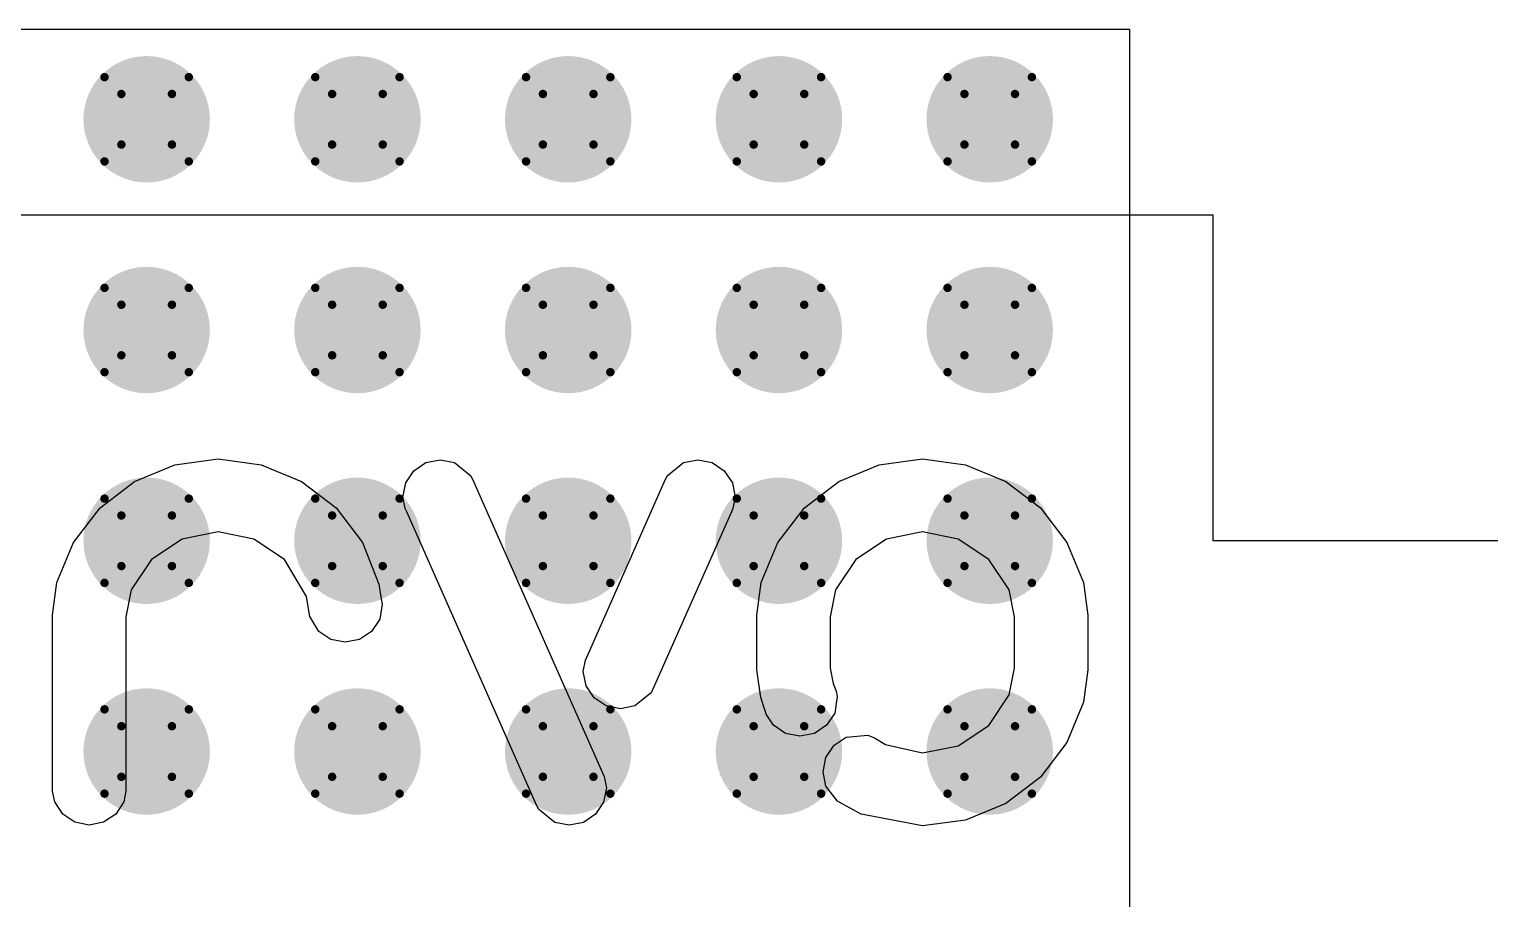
# Model space of a CAD drawing. Header units: millimetres. Extents: x -0.89 to 0.88, y -1.01 to 1.57.
# Drawn here: x -0.6716 to -0.3251, y -0.554 to -0.3477 of the extents above; entities that cross this region are included whole.
import ezdxf

# ---------------------------------------------------------------- set-up
doc = ezdxf.new("R2010")
doc.units = ezdxf.units.MM
doc.header["$MEASUREMENT"] = 0
for name, color, linetype in [('BottomLayer', 5, 'Continuous'), ('DrillDrawing', 1, 'Continuous'), ('MultiLayer', 9, 'Continuous'), ('TopLayer', 1, 'Continuous'), ('TopOverlay', 2, 'Continuous'), ('TopSolder', 216, 'Continuous'), ('ViaHoleLayer', 16, 'Continuous')]:
    doc.layers.add(name, color=color, linetype=linetype)

msp = doc.modelspace()

# ---------------------------------------------------------------- linework, layer by layer
at = {"layer": 'BottomLayer', "const_width": 0.015}
for points in [[(-0.65123, -0.36909, 1), (-0.63623, -0.36909, 1)], [(-0.60123, -0.36909, 1), (-0.58623, -0.36909, 1)], [(-0.55123, -0.36909, 1), (-0.53623, -0.36909, 1)], [(-0.50123, -0.36909, 1), (-0.48623, -0.36909, 1)], [(-0.45123, -0.36909, 1), (-0.43623, -0.36909, 1)], [(-0.65123, -0.41909, 1), (-0.63623, -0.41909, 1)], [(-0.60123, -0.41909, 1), (-0.58623, -0.41909, 1)], [(-0.55123, -0.41909, 1), (-0.53623, -0.41909, 1)], [(-0.50123, -0.41909, 1), (-0.48623, -0.41909, 1)], [(-0.45123, -0.41909, 1), (-0.43623, -0.41909, 1)], [(-0.65123, -0.46909, 1), (-0.63623, -0.46909, 1)], [(-0.60123, -0.46909, 1), (-0.58623, -0.46909, 1)], [(-0.55123, -0.46909, 1), (-0.53623, -0.46909, 1)], [(-0.50123, -0.46909, 1), (-0.48623, -0.46909, 1)], [(-0.45123, -0.46909, 1), (-0.43623, -0.46909, 1)], [(-0.65123, -0.51909, 1), (-0.63623, -0.51909, 1)], [(-0.60123, -0.51909, 1), (-0.58623, -0.51909, 1)], [(-0.55123, -0.51909, 1), (-0.53623, -0.51909, 1)], [(-0.50123, -0.51909, 1), (-0.48623, -0.51909, 1)], [(-0.45123, -0.51909, 1), (-0.43623, -0.51909, 1)]]:
    msp.add_lwpolyline(points, format="xyb", close=True, dxfattribs=at)
at = {"layer": 'DrillDrawing', "const_width": 0.002}
for points in [[(-0.65373, -0.35909), (-0.63373, -0.35909)], [(-0.65373, -0.37909), (-0.65373, -0.35909)], [(-0.63373, -0.37909), (-0.63373, -0.35909)], [(-0.60373, -0.35909), (-0.58373, -0.35909)], [(-0.60373, -0.37909), (-0.60373, -0.35909)], [(-0.58373, -0.37909), (-0.58373, -0.35909)], [(-0.55373, -0.35909), (-0.53373, -0.35909)], [(-0.55373, -0.37909), (-0.55373, -0.35909)], [(-0.53373, -0.37909), (-0.53373, -0.35909)], [(-0.50373, -0.35909), (-0.48373, -0.35909)], [(-0.50373, -0.37909), (-0.50373, -0.35909)], [(-0.48373, -0.37909), (-0.48373, -0.35909)], [(-0.45373, -0.35909), (-0.43373, -0.35909)], [(-0.45373, -0.37909), (-0.45373, -0.35909)], [(-0.43373, -0.37909), (-0.43373, -0.35909)], [(-0.64973, -0.36309), (-0.63773, -0.36309)], [(-0.64973, -0.37509), (-0.64973, -0.36309)], [(-0.63773, -0.37509), (-0.63773, -0.36309)], [(-0.59973, -0.36309), (-0.58773, -0.36309)], [(-0.59973, -0.37509), (-0.59973, -0.36309)], [(-0.58773, -0.37509), (-0.58773, -0.36309)], [(-0.54973, -0.36309), (-0.53773, -0.36309)], [(-0.54973, -0.37509), (-0.54973, -0.36309)], [(-0.53773, -0.37509), (-0.53773, -0.36309)], [(-0.49973, -0.36309), (-0.48773, -0.36309)], [(-0.49973, -0.37509), (-0.49973, -0.36309)], [(-0.48773, -0.37509), (-0.48773, -0.36309)], [(-0.44973, -0.36309), (-0.43773, -0.36309)], [(-0.44973, -0.37509), (-0.44973, -0.36309)], [(-0.43773, -0.37509), (-0.43773, -0.36309)], [(-0.64973, -0.37509), (-0.63773, -0.37509)], [(-0.59973, -0.37509), (-0.58773, -0.37509)], [(-0.54973, -0.37509), (-0.53773, -0.37509)], [(-0.49973, -0.37509), (-0.48773, -0.37509)], [(-0.44973, -0.37509), (-0.43773, -0.37509)], [(-0.65373, -0.37909), (-0.63373, -0.37909)], [(-0.60373, -0.37909), (-0.58373, -0.37909)], [(-0.55373, -0.37909), (-0.53373, -0.37909)], [(-0.50373, -0.37909), (-0.48373, -0.37909)], [(-0.45373, -0.37909), (-0.43373, -0.37909)], [(-0.65373, -0.40909), (-0.63373, -0.40909)], [(-0.65373, -0.42909), (-0.65373, -0.40909)], [(-0.63373, -0.42909), (-0.63373, -0.40909)], [(-0.60373, -0.40909), (-0.58373, -0.40909)], [(-0.60373, -0.42909), (-0.60373, -0.40909)], [(-0.58373, -0.42909), (-0.58373, -0.40909)], [(-0.55373, -0.40909), (-0.53373, -0.40909)], [(-0.55373, -0.42909), (-0.55373, -0.40909)], [(-0.53373, -0.42909), (-0.53373, -0.40909)], [(-0.50373, -0.40909), (-0.48373, -0.40909)], [(-0.50373, -0.42909), (-0.50373, -0.40909)], [(-0.48373, -0.42909), (-0.48373, -0.40909)], [(-0.45373, -0.40909), (-0.43373, -0.40909)], [(-0.45373, -0.42909), (-0.45373, -0.40909)], [(-0.43373, -0.42909), (-0.43373, -0.40909)], [(-0.64973, -0.41309), (-0.63773, -0.41309)], [(-0.64973, -0.42509), (-0.64973, -0.41309)], [(-0.63773, -0.42509), (-0.63773, -0.41309)], [(-0.59973, -0.41309), (-0.58773, -0.41309)], [(-0.59973, -0.42509), (-0.59973, -0.41309)], [(-0.58773, -0.42509), (-0.58773, -0.41309)], [(-0.54973, -0.41309), (-0.53773, -0.41309)], [(-0.54973, -0.42509), (-0.54973, -0.41309)], [(-0.53773, -0.42509), (-0.53773, -0.41309)], [(-0.49973, -0.41309), (-0.48773, -0.41309)], [(-0.49973, -0.42509), (-0.49973, -0.41309)], [(-0.48773, -0.42509), (-0.48773, -0.41309)], [(-0.44973, -0.41309), (-0.43773, -0.41309)], [(-0.44973, -0.42509), (-0.44973, -0.41309)], [(-0.43773, -0.42509), (-0.43773, -0.41309)], [(-0.64973, -0.42509), (-0.63773, -0.42509)], [(-0.59973, -0.42509), (-0.58773, -0.42509)], [(-0.54973, -0.42509), (-0.53773, -0.42509)], [(-0.49973, -0.42509), (-0.48773, -0.42509)], [(-0.44973, -0.42509), (-0.43773, -0.42509)], [(-0.65373, -0.42909), (-0.63373, -0.42909)], [(-0.60373, -0.42909), (-0.58373, -0.42909)], [(-0.55373, -0.42909), (-0.53373, -0.42909)], [(-0.50373, -0.42909), (-0.48373, -0.42909)], [(-0.45373, -0.42909), (-0.43373, -0.42909)], [(-0.65373, -0.45909), (-0.63373, -0.45909)], [(-0.65373, -0.47909), (-0.65373, -0.45909)], [(-0.63373, -0.47909), (-0.63373, -0.45909)], [(-0.60373, -0.45909), (-0.58373, -0.45909)], [(-0.60373, -0.47909), (-0.60373, -0.45909)], [(-0.58373, -0.47909), (-0.58373, -0.45909)], [(-0.55373, -0.45909), (-0.53373, -0.45909)], [(-0.55373, -0.47909), (-0.55373, -0.45909)], [(-0.53373, -0.47909), (-0.53373, -0.45909)], [(-0.50373, -0.45909), (-0.48373, -0.45909)], [(-0.50373, -0.47909), (-0.50373, -0.45909)], [(-0.48373, -0.47909), (-0.48373, -0.45909)], [(-0.45373, -0.45909), (-0.43373, -0.45909)], [(-0.45373, -0.47909), (-0.45373, -0.45909)], [(-0.43373, -0.47909), (-0.43373, -0.45909)], [(-0.64973, -0.46309), (-0.63773, -0.46309)], [(-0.64973, -0.47509), (-0.64973, -0.46309)], [(-0.63773, -0.47509), (-0.63773, -0.46309)], [(-0.59973, -0.46309), (-0.58773, -0.46309)], [(-0.59973, -0.47509), (-0.59973, -0.46309)], [(-0.58773, -0.47509), (-0.58773, -0.46309)], [(-0.54973, -0.46309), (-0.53773, -0.46309)], [(-0.54973, -0.47509), (-0.54973, -0.46309)], [(-0.53773, -0.47509), (-0.53773, -0.46309)], [(-0.49973, -0.46309), (-0.48773, -0.46309)], [(-0.49973, -0.47509), (-0.49973, -0.46309)], [(-0.48773, -0.47509), (-0.48773, -0.46309)], [(-0.44973, -0.46309), (-0.43773, -0.46309)], [(-0.44973, -0.47509), (-0.44973, -0.46309)], [(-0.43773, -0.47509), (-0.43773, -0.46309)], [(-0.64973, -0.47509), (-0.63773, -0.47509)], [(-0.59973, -0.47509), (-0.58773, -0.47509)], [(-0.54973, -0.47509), (-0.53773, -0.47509)], [(-0.49973, -0.47509), (-0.48773, -0.47509)], [(-0.44973, -0.47509), (-0.43773, -0.47509)], [(-0.65373, -0.47909), (-0.63373, -0.47909)], [(-0.60373, -0.47909), (-0.58373, -0.47909)], [(-0.55373, -0.47909), (-0.53373, -0.47909)], [(-0.50373, -0.47909), (-0.48373, -0.47909)], [(-0.45373, -0.47909), (-0.43373, -0.47909)], [(-0.65373, -0.50909), (-0.63373, -0.50909)], [(-0.65373, -0.52909), (-0.65373, -0.50909)], [(-0.63373, -0.52909), (-0.63373, -0.50909)], [(-0.60373, -0.50909), (-0.58373, -0.50909)], [(-0.60373, -0.52909), (-0.60373, -0.50909)], [(-0.58373, -0.52909), (-0.58373, -0.50909)], [(-0.55373, -0.50909), (-0.53373, -0.50909)], [(-0.55373, -0.52909), (-0.55373, -0.50909)], [(-0.53373, -0.52909), (-0.53373, -0.50909)], [(-0.50373, -0.50909), (-0.48373, -0.50909)], [(-0.50373, -0.52909), (-0.50373, -0.50909)], [(-0.48373, -0.52909), (-0.48373, -0.50909)], [(-0.45373, -0.50909), (-0.43373, -0.50909)], [(-0.45373, -0.52909), (-0.45373, -0.50909)], [(-0.43373, -0.52909), (-0.43373, -0.50909)], [(-0.64973, -0.51309), (-0.63773, -0.51309)], [(-0.64973, -0.52509), (-0.64973, -0.51309)], [(-0.63773, -0.52509), (-0.63773, -0.51309)], [(-0.59973, -0.51309), (-0.58773, -0.51309)], [(-0.59973, -0.52509), (-0.59973, -0.51309)], [(-0.58773, -0.52509), (-0.58773, -0.51309)], [(-0.54973, -0.51309), (-0.53773, -0.51309)], [(-0.54973, -0.52509), (-0.54973, -0.51309)], [(-0.53773, -0.52509), (-0.53773, -0.51309)], [(-0.49973, -0.51309), (-0.48773, -0.51309)], [(-0.49973, -0.52509), (-0.49973, -0.51309)], [(-0.48773, -0.52509), (-0.48773, -0.51309)], [(-0.44973, -0.51309), (-0.43773, -0.51309)], [(-0.44973, -0.52509), (-0.44973, -0.51309)], [(-0.43773, -0.52509), (-0.43773, -0.51309)], [(-0.64973, -0.52509), (-0.63773, -0.52509)], [(-0.59973, -0.52509), (-0.58773, -0.52509)], [(-0.54973, -0.52509), (-0.53773, -0.52509)], [(-0.49973, -0.52509), (-0.48773, -0.52509)], [(-0.44973, -0.52509), (-0.43773, -0.52509)], [(-0.65373, -0.52909), (-0.63373, -0.52909)], [(-0.60373, -0.52909), (-0.58373, -0.52909)], [(-0.55373, -0.52909), (-0.53373, -0.52909)], [(-0.50373, -0.52909), (-0.48373, -0.52909)], [(-0.45373, -0.52909), (-0.43373, -0.52909)]]:
    msp.add_lwpolyline(points, dxfattribs=at)
at = {"layer": 'DrillDrawing', "const_width": 0.001}
for points in [[(-0.65423, -0.35909, 1), (-0.65323, -0.35909, 1)], [(-0.65423, -0.35909, 1), (-0.65323, -0.35909, 1)], [(-0.63423, -0.35909, 1), (-0.63323, -0.35909, 1)], [(-0.63423, -0.35909, 1), (-0.63323, -0.35909, 1)], [(-0.60423, -0.35909, 1), (-0.60323, -0.35909, 1)], [(-0.60423, -0.35909, 1), (-0.60323, -0.35909, 1)], [(-0.58423, -0.35909, 1), (-0.58323, -0.35909, 1)], [(-0.58423, -0.35909, 1), (-0.58323, -0.35909, 1)], [(-0.55423, -0.35909, 1), (-0.55323, -0.35909, 1)], [(-0.55423, -0.35909, 1), (-0.55323, -0.35909, 1)], [(-0.53423, -0.35909, 1), (-0.53323, -0.35909, 1)], [(-0.53423, -0.35909, 1), (-0.53323, -0.35909, 1)], [(-0.50423, -0.35909, 1), (-0.50323, -0.35909, 1)], [(-0.50423, -0.35909, 1), (-0.50323, -0.35909, 1)], [(-0.48423, -0.35909, 1), (-0.48323, -0.35909, 1)], [(-0.48423, -0.35909, 1), (-0.48323, -0.35909, 1)], [(-0.45423, -0.35909, 1), (-0.45323, -0.35909, 1)], [(-0.45423, -0.35909, 1), (-0.45323, -0.35909, 1)], [(-0.43423, -0.35909, 1), (-0.43323, -0.35909, 1)], [(-0.43423, -0.35909, 1), (-0.43323, -0.35909, 1)], [(-0.65023, -0.36309, 1), (-0.64923, -0.36309, 1)], [(-0.65023, -0.36309, 1), (-0.64923, -0.36309, 1)], [(-0.63823, -0.36309, 1), (-0.63723, -0.36309, 1)], [(-0.63823, -0.36309, 1), (-0.63723, -0.36309, 1)], [(-0.60023, -0.36309, 1), (-0.59923, -0.36309, 1)], [(-0.60023, -0.36309, 1), (-0.59923, -0.36309, 1)], [(-0.58823, -0.36309, 1), (-0.58723, -0.36309, 1)], [(-0.58823, -0.36309, 1), (-0.58723, -0.36309, 1)], [(-0.55023, -0.36309, 1), (-0.54923, -0.36309, 1)], [(-0.55023, -0.36309, 1), (-0.54923, -0.36309, 1)], [(-0.53823, -0.36309, 1), (-0.53723, -0.36309, 1)], [(-0.53823, -0.36309, 1), (-0.53723, -0.36309, 1)], [(-0.50023, -0.36309, 1), (-0.49923, -0.36309, 1)], [(-0.50023, -0.36309, 1), (-0.49923, -0.36309, 1)], [(-0.48823, -0.36309, 1), (-0.48723, -0.36309, 1)], [(-0.48823, -0.36309, 1), (-0.48723, -0.36309, 1)], [(-0.45023, -0.36309, 1), (-0.44923, -0.36309, 1)], [(-0.45023, -0.36309, 1), (-0.44923, -0.36309, 1)], [(-0.43823, -0.36309, 1), (-0.43723, -0.36309, 1)], [(-0.43823, -0.36309, 1), (-0.43723, -0.36309, 1)], [(-0.65023, -0.37509, 1), (-0.64923, -0.37509, 1)], [(-0.65023, -0.37509, 1), (-0.64923, -0.37509, 1)], [(-0.63823, -0.37509, 1), (-0.63723, -0.37509, 1)], [(-0.63823, -0.37509, 1), (-0.63723, -0.37509, 1)], [(-0.60023, -0.37509, 1), (-0.59923, -0.37509, 1)], [(-0.60023, -0.37509, 1), (-0.59923, -0.37509, 1)], [(-0.58823, -0.37509, 1), (-0.58723, -0.37509, 1)], [(-0.58823, -0.37509, 1), (-0.58723, -0.37509, 1)], [(-0.55023, -0.37509, 1), (-0.54923, -0.37509, 1)], [(-0.55023, -0.37509, 1), (-0.54923, -0.37509, 1)], [(-0.53823, -0.37509, 1), (-0.53723, -0.37509, 1)], [(-0.53823, -0.37509, 1), (-0.53723, -0.37509, 1)], [(-0.50023, -0.37509, 1), (-0.49923, -0.37509, 1)], [(-0.50023, -0.37509, 1), (-0.49923, -0.37509, 1)], [(-0.48823, -0.37509, 1), (-0.48723, -0.37509, 1)], [(-0.48823, -0.37509, 1), (-0.48723, -0.37509, 1)], [(-0.45023, -0.37509, 1), (-0.44923, -0.37509, 1)], [(-0.45023, -0.37509, 1), (-0.44923, -0.37509, 1)], [(-0.43823, -0.37509, 1), (-0.43723, -0.37509, 1)], [(-0.43823, -0.37509, 1), (-0.43723, -0.37509, 1)], [(-0.65423, -0.37909, 1), (-0.65323, -0.37909, 1)], [(-0.65423, -0.37909, 1), (-0.65323, -0.37909, 1)], [(-0.63423, -0.37909, 1), (-0.63323, -0.37909, 1)], [(-0.63423, -0.37909, 1), (-0.63323, -0.37909, 1)], [(-0.60423, -0.37909, 1), (-0.60323, -0.37909, 1)], [(-0.60423, -0.37909, 1), (-0.60323, -0.37909, 1)], [(-0.58423, -0.37909, 1), (-0.58323, -0.37909, 1)], [(-0.58423, -0.37909, 1), (-0.58323, -0.37909, 1)], [(-0.55423, -0.37909, 1), (-0.55323, -0.37909, 1)], [(-0.55423, -0.37909, 1), (-0.55323, -0.37909, 1)], [(-0.53423, -0.37909, 1), (-0.53323, -0.37909, 1)], [(-0.53423, -0.37909, 1), (-0.53323, -0.37909, 1)], [(-0.50423, -0.37909, 1), (-0.50323, -0.37909, 1)], [(-0.50423, -0.37909, 1), (-0.50323, -0.37909, 1)], [(-0.48423, -0.37909, 1), (-0.48323, -0.37909, 1)], [(-0.48423, -0.37909, 1), (-0.48323, -0.37909, 1)], [(-0.45423, -0.37909, 1), (-0.45323, -0.37909, 1)], [(-0.45423, -0.37909, 1), (-0.45323, -0.37909, 1)], [(-0.43423, -0.37909, 1), (-0.43323, -0.37909, 1)], [(-0.43423, -0.37909, 1), (-0.43323, -0.37909, 1)], [(-0.65423, -0.40909, 1), (-0.65323, -0.40909, 1)], [(-0.65423, -0.40909, 1), (-0.65323, -0.40909, 1)], [(-0.63423, -0.40909, 1), (-0.63323, -0.40909, 1)], [(-0.63423, -0.40909, 1), (-0.63323, -0.40909, 1)], [(-0.60423, -0.40909, 1), (-0.60323, -0.40909, 1)], [(-0.60423, -0.40909, 1), (-0.60323, -0.40909, 1)], [(-0.58423, -0.40909, 1), (-0.58323, -0.40909, 1)], [(-0.58423, -0.40909, 1), (-0.58323, -0.40909, 1)], [(-0.55423, -0.40909, 1), (-0.55323, -0.40909, 1)], [(-0.55423, -0.40909, 1), (-0.55323, -0.40909, 1)], [(-0.53423, -0.40909, 1), (-0.53323, -0.40909, 1)], [(-0.53423, -0.40909, 1), (-0.53323, -0.40909, 1)], [(-0.50423, -0.40909, 1), (-0.50323, -0.40909, 1)], [(-0.50423, -0.40909, 1), (-0.50323, -0.40909, 1)], [(-0.48423, -0.40909, 1), (-0.48323, -0.40909, 1)], [(-0.48423, -0.40909, 1), (-0.48323, -0.40909, 1)], [(-0.45423, -0.40909, 1), (-0.45323, -0.40909, 1)], [(-0.45423, -0.40909, 1), (-0.45323, -0.40909, 1)], [(-0.43423, -0.40909, 1), (-0.43323, -0.40909, 1)], [(-0.43423, -0.40909, 1), (-0.43323, -0.40909, 1)], [(-0.65023, -0.41309, 1), (-0.64923, -0.41309, 1)], [(-0.65023, -0.41309, 1), (-0.64923, -0.41309, 1)], [(-0.63823, -0.41309, 1), (-0.63723, -0.41309, 1)], [(-0.63823, -0.41309, 1), (-0.63723, -0.41309, 1)], [(-0.60023, -0.41309, 1), (-0.59923, -0.41309, 1)], [(-0.60023, -0.41309, 1), (-0.59923, -0.41309, 1)], [(-0.58823, -0.41309, 1), (-0.58723, -0.41309, 1)], [(-0.58823, -0.41309, 1), (-0.58723, -0.41309, 1)], [(-0.55023, -0.41309, 1), (-0.54923, -0.41309, 1)], [(-0.55023, -0.41309, 1), (-0.54923, -0.41309, 1)], [(-0.53823, -0.41309, 1), (-0.53723, -0.41309, 1)], [(-0.53823, -0.41309, 1), (-0.53723, -0.41309, 1)], [(-0.50023, -0.41309, 1), (-0.49923, -0.41309, 1)], [(-0.50023, -0.41309, 1), (-0.49923, -0.41309, 1)], [(-0.48823, -0.41309, 1), (-0.48723, -0.41309, 1)], [(-0.48823, -0.41309, 1), (-0.48723, -0.41309, 1)], [(-0.45023, -0.41309, 1), (-0.44923, -0.41309, 1)], [(-0.45023, -0.41309, 1), (-0.44923, -0.41309, 1)], [(-0.43823, -0.41309, 1), (-0.43723, -0.41309, 1)], [(-0.43823, -0.41309, 1), (-0.43723, -0.41309, 1)], [(-0.65023, -0.42509, 1), (-0.64923, -0.42509, 1)], [(-0.65023, -0.42509, 1), (-0.64923, -0.42509, 1)], [(-0.63823, -0.42509, 1), (-0.63723, -0.42509, 1)], [(-0.63823, -0.42509, 1), (-0.63723, -0.42509, 1)], [(-0.60023, -0.42509, 1), (-0.59923, -0.42509, 1)], [(-0.60023, -0.42509, 1), (-0.59923, -0.42509, 1)], [(-0.58823, -0.42509, 1), (-0.58723, -0.42509, 1)], [(-0.58823, -0.42509, 1), (-0.58723, -0.42509, 1)], [(-0.55023, -0.42509, 1), (-0.54923, -0.42509, 1)], [(-0.55023, -0.42509, 1), (-0.54923, -0.42509, 1)], [(-0.53823, -0.42509, 1), (-0.53723, -0.42509, 1)], [(-0.53823, -0.42509, 1), (-0.53723, -0.42509, 1)], [(-0.50023, -0.42509, 1), (-0.49923, -0.42509, 1)], [(-0.50023, -0.42509, 1), (-0.49923, -0.42509, 1)], [(-0.48823, -0.42509, 1), (-0.48723, -0.42509, 1)], [(-0.48823, -0.42509, 1), (-0.48723, -0.42509, 1)], [(-0.45023, -0.42509, 1), (-0.44923, -0.42509, 1)], [(-0.45023, -0.42509, 1), (-0.44923, -0.42509, 1)], [(-0.43823, -0.42509, 1), (-0.43723, -0.42509, 1)], [(-0.43823, -0.42509, 1), (-0.43723, -0.42509, 1)], [(-0.65423, -0.42909, 1), (-0.65323, -0.42909, 1)], [(-0.65423, -0.42909, 1), (-0.65323, -0.42909, 1)], [(-0.63423, -0.42909, 1), (-0.63323, -0.42909, 1)], [(-0.63423, -0.42909, 1), (-0.63323, -0.42909, 1)], [(-0.60423, -0.42909, 1), (-0.60323, -0.42909, 1)], [(-0.60423, -0.42909, 1), (-0.60323, -0.42909, 1)], [(-0.58423, -0.42909, 1), (-0.58323, -0.42909, 1)], [(-0.58423, -0.42909, 1), (-0.58323, -0.42909, 1)], [(-0.55423, -0.42909, 1), (-0.55323, -0.42909, 1)], [(-0.55423, -0.42909, 1), (-0.55323, -0.42909, 1)], [(-0.53423, -0.42909, 1), (-0.53323, -0.42909, 1)], [(-0.53423, -0.42909, 1), (-0.53323, -0.42909, 1)], [(-0.50423, -0.42909, 1), (-0.50323, -0.42909, 1)], [(-0.50423, -0.42909, 1), (-0.50323, -0.42909, 1)], [(-0.48423, -0.42909, 1), (-0.48323, -0.42909, 1)], [(-0.48423, -0.42909, 1), (-0.48323, -0.42909, 1)], [(-0.45423, -0.42909, 1), (-0.45323, -0.42909, 1)], [(-0.45423, -0.42909, 1), (-0.45323, -0.42909, 1)], [(-0.43423, -0.42909, 1), (-0.43323, -0.42909, 1)], [(-0.43423, -0.42909, 1), (-0.43323, -0.42909, 1)], [(-0.65423, -0.45909, 1), (-0.65323, -0.45909, 1)], [(-0.65423, -0.45909, 1), (-0.65323, -0.45909, 1)], [(-0.63423, -0.45909, 1), (-0.63323, -0.45909, 1)], [(-0.63423, -0.45909, 1), (-0.63323, -0.45909, 1)], [(-0.60423, -0.45909, 1), (-0.60323, -0.45909, 1)], [(-0.60423, -0.45909, 1), (-0.60323, -0.45909, 1)], [(-0.58423, -0.45909, 1), (-0.58323, -0.45909, 1)], [(-0.58423, -0.45909, 1), (-0.58323, -0.45909, 1)], [(-0.55423, -0.45909, 1), (-0.55323, -0.45909, 1)], [(-0.55423, -0.45909, 1), (-0.55323, -0.45909, 1)], [(-0.53423, -0.45909, 1), (-0.53323, -0.45909, 1)], [(-0.53423, -0.45909, 1), (-0.53323, -0.45909, 1)], [(-0.50423, -0.45909, 1), (-0.50323, -0.45909, 1)], [(-0.50423, -0.45909, 1), (-0.50323, -0.45909, 1)], [(-0.48423, -0.45909, 1), (-0.48323, -0.45909, 1)], [(-0.48423, -0.45909, 1), (-0.48323, -0.45909, 1)], [(-0.45423, -0.45909, 1), (-0.45323, -0.45909, 1)], [(-0.45423, -0.45909, 1), (-0.45323, -0.45909, 1)], [(-0.43423, -0.45909, 1), (-0.43323, -0.45909, 1)], [(-0.43423, -0.45909, 1), (-0.43323, -0.45909, 1)], [(-0.65023, -0.46309, 1), (-0.64923, -0.46309, 1)], [(-0.65023, -0.46309, 1), (-0.64923, -0.46309, 1)], [(-0.63823, -0.46309, 1), (-0.63723, -0.46309, 1)], [(-0.63823, -0.46309, 1), (-0.63723, -0.46309, 1)], [(-0.60023, -0.46309, 1), (-0.59923, -0.46309, 1)], [(-0.60023, -0.46309, 1), (-0.59923, -0.46309, 1)], [(-0.58823, -0.46309, 1), (-0.58723, -0.46309, 1)], [(-0.58823, -0.46309, 1), (-0.58723, -0.46309, 1)], [(-0.55023, -0.46309, 1), (-0.54923, -0.46309, 1)], [(-0.55023, -0.46309, 1), (-0.54923, -0.46309, 1)], [(-0.53823, -0.46309, 1), (-0.53723, -0.46309, 1)], [(-0.53823, -0.46309, 1), (-0.53723, -0.46309, 1)], [(-0.50023, -0.46309, 1), (-0.49923, -0.46309, 1)], [(-0.50023, -0.46309, 1), (-0.49923, -0.46309, 1)], [(-0.48823, -0.46309, 1), (-0.48723, -0.46309, 1)], [(-0.48823, -0.46309, 1), (-0.48723, -0.46309, 1)], [(-0.45023, -0.46309, 1), (-0.44923, -0.46309, 1)], [(-0.45023, -0.46309, 1), (-0.44923, -0.46309, 1)], [(-0.43823, -0.46309, 1), (-0.43723, -0.46309, 1)], [(-0.43823, -0.46309, 1), (-0.43723, -0.46309, 1)], [(-0.65023, -0.47509, 1), (-0.64923, -0.47509, 1)], [(-0.65023, -0.47509, 1), (-0.64923, -0.47509, 1)], [(-0.63823, -0.47509, 1), (-0.63723, -0.47509, 1)], [(-0.63823, -0.47509, 1), (-0.63723, -0.47509, 1)], [(-0.60023, -0.47509, 1), (-0.59923, -0.47509, 1)], [(-0.60023, -0.47509, 1), (-0.59923, -0.47509, 1)], [(-0.58823, -0.47509, 1), (-0.58723, -0.47509, 1)], [(-0.58823, -0.47509, 1), (-0.58723, -0.47509, 1)], [(-0.55023, -0.47509, 1), (-0.54923, -0.47509, 1)], [(-0.55023, -0.47509, 1), (-0.54923, -0.47509, 1)], [(-0.53823, -0.47509, 1), (-0.53723, -0.47509, 1)], [(-0.53823, -0.47509, 1), (-0.53723, -0.47509, 1)], [(-0.50023, -0.47509, 1), (-0.49923, -0.47509, 1)], [(-0.50023, -0.47509, 1), (-0.49923, -0.47509, 1)], [(-0.48823, -0.47509, 1), (-0.48723, -0.47509, 1)], [(-0.48823, -0.47509, 1), (-0.48723, -0.47509, 1)], [(-0.45023, -0.47509, 1), (-0.44923, -0.47509, 1)], [(-0.45023, -0.47509, 1), (-0.44923, -0.47509, 1)], [(-0.43823, -0.47509, 1), (-0.43723, -0.47509, 1)], [(-0.43823, -0.47509, 1), (-0.43723, -0.47509, 1)], [(-0.65423, -0.47909, 1), (-0.65323, -0.47909, 1)], [(-0.65423, -0.47909, 1), (-0.65323, -0.47909, 1)], [(-0.63423, -0.47909, 1), (-0.63323, -0.47909, 1)], [(-0.63423, -0.47909, 1), (-0.63323, -0.47909, 1)], [(-0.60423, -0.47909, 1), (-0.60323, -0.47909, 1)], [(-0.60423, -0.47909, 1), (-0.60323, -0.47909, 1)], [(-0.58423, -0.47909, 1), (-0.58323, -0.47909, 1)], [(-0.58423, -0.47909, 1), (-0.58323, -0.47909, 1)], [(-0.55423, -0.47909, 1), (-0.55323, -0.47909, 1)], [(-0.55423, -0.47909, 1), (-0.55323, -0.47909, 1)], [(-0.53423, -0.47909, 1), (-0.53323, -0.47909, 1)], [(-0.53423, -0.47909, 1), (-0.53323, -0.47909, 1)], [(-0.50423, -0.47909, 1), (-0.50323, -0.47909, 1)], [(-0.50423, -0.47909, 1), (-0.50323, -0.47909, 1)], [(-0.48423, -0.47909, 1), (-0.48323, -0.47909, 1)], [(-0.48423, -0.47909, 1), (-0.48323, -0.47909, 1)], [(-0.45423, -0.47909, 1), (-0.45323, -0.47909, 1)], [(-0.45423, -0.47909, 1), (-0.45323, -0.47909, 1)], [(-0.43423, -0.47909, 1), (-0.43323, -0.47909, 1)], [(-0.43423, -0.47909, 1), (-0.43323, -0.47909, 1)], [(-0.65423, -0.50909, 1), (-0.65323, -0.50909, 1)], [(-0.65423, -0.50909, 1), (-0.65323, -0.50909, 1)], [(-0.63423, -0.50909, 1), (-0.63323, -0.50909, 1)], [(-0.63423, -0.50909, 1), (-0.63323, -0.50909, 1)], [(-0.60423, -0.50909, 1), (-0.60323, -0.50909, 1)], [(-0.60423, -0.50909, 1), (-0.60323, -0.50909, 1)], [(-0.58423, -0.50909, 1), (-0.58323, -0.50909, 1)], [(-0.58423, -0.50909, 1), (-0.58323, -0.50909, 1)], [(-0.55423, -0.50909, 1), (-0.55323, -0.50909, 1)], [(-0.55423, -0.50909, 1), (-0.55323, -0.50909, 1)], [(-0.53423, -0.50909, 1), (-0.53323, -0.50909, 1)], [(-0.53423, -0.50909, 1), (-0.53323, -0.50909, 1)], [(-0.50423, -0.50909, 1), (-0.50323, -0.50909, 1)], [(-0.50423, -0.50909, 1), (-0.50323, -0.50909, 1)], [(-0.48423, -0.50909, 1), (-0.48323, -0.50909, 1)], [(-0.48423, -0.50909, 1), (-0.48323, -0.50909, 1)], [(-0.45423, -0.50909, 1), (-0.45323, -0.50909, 1)], [(-0.45423, -0.50909, 1), (-0.45323, -0.50909, 1)], [(-0.43423, -0.50909, 1), (-0.43323, -0.50909, 1)], [(-0.43423, -0.50909, 1), (-0.43323, -0.50909, 1)], [(-0.65023, -0.51309, 1), (-0.64923, -0.51309, 1)], [(-0.65023, -0.51309, 1), (-0.64923, -0.51309, 1)], [(-0.63823, -0.51309, 1), (-0.63723, -0.51309, 1)], [(-0.63823, -0.51309, 1), (-0.63723, -0.51309, 1)], [(-0.60023, -0.51309, 1), (-0.59923, -0.51309, 1)], [(-0.60023, -0.51309, 1), (-0.59923, -0.51309, 1)], [(-0.58823, -0.51309, 1), (-0.58723, -0.51309, 1)], [(-0.58823, -0.51309, 1), (-0.58723, -0.51309, 1)], [(-0.55023, -0.51309, 1), (-0.54923, -0.51309, 1)], [(-0.55023, -0.51309, 1), (-0.54923, -0.51309, 1)], [(-0.53823, -0.51309, 1), (-0.53723, -0.51309, 1)], [(-0.53823, -0.51309, 1), (-0.53723, -0.51309, 1)], [(-0.50023, -0.51309, 1), (-0.49923, -0.51309, 1)], [(-0.50023, -0.51309, 1), (-0.49923, -0.51309, 1)], [(-0.48823, -0.51309, 1), (-0.48723, -0.51309, 1)], [(-0.48823, -0.51309, 1), (-0.48723, -0.51309, 1)], [(-0.45023, -0.51309, 1), (-0.44923, -0.51309, 1)], [(-0.45023, -0.51309, 1), (-0.44923, -0.51309, 1)], [(-0.43823, -0.51309, 1), (-0.43723, -0.51309, 1)], [(-0.43823, -0.51309, 1), (-0.43723, -0.51309, 1)], [(-0.65023, -0.52509, 1), (-0.64923, -0.52509, 1)], [(-0.65023, -0.52509, 1), (-0.64923, -0.52509, 1)], [(-0.63823, -0.52509, 1), (-0.63723, -0.52509, 1)], [(-0.63823, -0.52509, 1), (-0.63723, -0.52509, 1)], [(-0.60023, -0.52509, 1), (-0.59923, -0.52509, 1)], [(-0.60023, -0.52509, 1), (-0.59923, -0.52509, 1)], [(-0.58823, -0.52509, 1), (-0.58723, -0.52509, 1)], [(-0.58823, -0.52509, 1), (-0.58723, -0.52509, 1)], [(-0.55023, -0.52509, 1), (-0.54923, -0.52509, 1)], [(-0.55023, -0.52509, 1), (-0.54923, -0.52509, 1)], [(-0.53823, -0.52509, 1), (-0.53723, -0.52509, 1)], [(-0.53823, -0.52509, 1), (-0.53723, -0.52509, 1)], [(-0.50023, -0.52509, 1), (-0.49923, -0.52509, 1)], [(-0.50023, -0.52509, 1), (-0.49923, -0.52509, 1)], [(-0.48823, -0.52509, 1), (-0.48723, -0.52509, 1)], [(-0.48823, -0.52509, 1), (-0.48723, -0.52509, 1)], [(-0.45023, -0.52509, 1), (-0.44923, -0.52509, 1)], [(-0.45023, -0.52509, 1), (-0.44923, -0.52509, 1)], [(-0.43823, -0.52509, 1), (-0.43723, -0.52509, 1)], [(-0.43823, -0.52509, 1), (-0.43723, -0.52509, 1)], [(-0.65423, -0.52909, 1), (-0.65323, -0.52909, 1)], [(-0.65423, -0.52909, 1), (-0.65323, -0.52909, 1)], [(-0.63423, -0.52909, 1), (-0.63323, -0.52909, 1)], [(-0.63423, -0.52909, 1), (-0.63323, -0.52909, 1)], [(-0.60423, -0.52909, 1), (-0.60323, -0.52909, 1)], [(-0.60423, -0.52909, 1), (-0.60323, -0.52909, 1)], [(-0.58423, -0.52909, 1), (-0.58323, -0.52909, 1)], [(-0.58423, -0.52909, 1), (-0.58323, -0.52909, 1)], [(-0.55423, -0.52909, 1), (-0.55323, -0.52909, 1)], [(-0.55423, -0.52909, 1), (-0.55323, -0.52909, 1)], [(-0.53423, -0.52909, 1), (-0.53323, -0.52909, 1)], [(-0.53423, -0.52909, 1), (-0.53323, -0.52909, 1)], [(-0.50423, -0.52909, 1), (-0.50323, -0.52909, 1)], [(-0.50423, -0.52909, 1), (-0.50323, -0.52909, 1)], [(-0.48423, -0.52909, 1), (-0.48323, -0.52909, 1)], [(-0.48423, -0.52909, 1), (-0.48323, -0.52909, 1)], [(-0.45423, -0.52909, 1), (-0.45323, -0.52909, 1)], [(-0.45423, -0.52909, 1), (-0.45323, -0.52909, 1)], [(-0.43423, -0.52909, 1), (-0.43323, -0.52909, 1)], [(-0.43423, -0.52909, 1), (-0.43323, -0.52909, 1)]]:
    msp.add_lwpolyline(points, format="xyb", close=True, dxfattribs=at)
at = {"layer": 'MultiLayer', "const_width": 0.015}
for points in [[(-0.65123, -0.36909, 1), (-0.63623, -0.36909, 1)], [(-0.60123, -0.36909, 1), (-0.58623, -0.36909, 1)], [(-0.55123, -0.36909, 1), (-0.53623, -0.36909, 1)], [(-0.50123, -0.36909, 1), (-0.48623, -0.36909, 1)], [(-0.45123, -0.36909, 1), (-0.43623, -0.36909, 1)], [(-0.65123, -0.41909, 1), (-0.63623, -0.41909, 1)], [(-0.60123, -0.41909, 1), (-0.58623, -0.41909, 1)], [(-0.55123, -0.41909, 1), (-0.53623, -0.41909, 1)], [(-0.50123, -0.41909, 1), (-0.48623, -0.41909, 1)], [(-0.45123, -0.41909, 1), (-0.43623, -0.41909, 1)], [(-0.65123, -0.46909, 1), (-0.63623, -0.46909, 1)], [(-0.60123, -0.46909, 1), (-0.58623, -0.46909, 1)], [(-0.55123, -0.46909, 1), (-0.53623, -0.46909, 1)], [(-0.50123, -0.46909, 1), (-0.48623, -0.46909, 1)], [(-0.45123, -0.46909, 1), (-0.43623, -0.46909, 1)], [(-0.65123, -0.51909, 1), (-0.63623, -0.51909, 1)], [(-0.60123, -0.51909, 1), (-0.58623, -0.51909, 1)], [(-0.55123, -0.51909, 1), (-0.53623, -0.51909, 1)], [(-0.50123, -0.51909, 1), (-0.48623, -0.51909, 1)], [(-0.45123, -0.51909, 1), (-0.43623, -0.51909, 1)]]:
    msp.add_lwpolyline(points, format="xyb", close=True, dxfattribs=at)
at = {"layer": 'TopLayer'}
for p, q in [((-0.872, -0.34772), (-0.41061, -0.34772)), ((-0.41061, -0.34772), (-0.41061, -0.997))]:
    msp.add_line(p, q, dxfattribs=at)
at = {"layer": 'TopLayer', "const_width": 0.015}
for points in [[(-0.65123, -0.36909, 1), (-0.63623, -0.36909, 1)], [(-0.60123, -0.36909, 1), (-0.58623, -0.36909, 1)], [(-0.55123, -0.36909, 1), (-0.53623, -0.36909, 1)], [(-0.50123, -0.36909, 1), (-0.48623, -0.36909, 1)], [(-0.45123, -0.36909, 1), (-0.43623, -0.36909, 1)], [(-0.65123, -0.41909, 1), (-0.63623, -0.41909, 1)], [(-0.60123, -0.41909, 1), (-0.58623, -0.41909, 1)], [(-0.55123, -0.41909, 1), (-0.53623, -0.41909, 1)], [(-0.50123, -0.41909, 1), (-0.48623, -0.41909, 1)], [(-0.45123, -0.41909, 1), (-0.43623, -0.41909, 1)], [(-0.65123, -0.46909, 1), (-0.63623, -0.46909, 1)], [(-0.60123, -0.46909, 1), (-0.58623, -0.46909, 1)], [(-0.55123, -0.46909, 1), (-0.53623, -0.46909, 1)], [(-0.50123, -0.46909, 1), (-0.48623, -0.46909, 1)], [(-0.45123, -0.46909, 1), (-0.43623, -0.46909, 1)], [(-0.65123, -0.51909, 1), (-0.63623, -0.51909, 1)], [(-0.60123, -0.51909, 1), (-0.58623, -0.51909, 1)], [(-0.55123, -0.51909, 1), (-0.53623, -0.51909, 1)], [(-0.50123, -0.51909, 1), (-0.48623, -0.51909, 1)], [(-0.45123, -0.51909, 1), (-0.43623, -0.51909, 1)]]:
    msp.add_lwpolyline(points, format="xyb", close=True, dxfattribs=at)
at = {"layer": 'TopOverlay'}
for p, q in [((-0.63704, -0.45104), (-0.62679, -0.44969)), ((-0.62679, -0.44969), (-0.61655, -0.45104)), ((-0.57747, -0.45053), (-0.57408, -0.44986)), ((-0.57408, -0.44986), (-0.57068, -0.45053)), ((-0.51637, -0.45053), (-0.51297, -0.44986)), ((-0.51297, -0.44986), (-0.50958, -0.45053)), ((-0.46995, -0.45104), (-0.45971, -0.44969)), ((-0.45971, -0.44969), (-0.44946, -0.45104)), ((-0.64659, -0.455), (-0.63704, -0.45104)), ((-0.61655, -0.45104), (-0.607, -0.455)), ((-0.58227, -0.45534), (-0.58035, -0.45246)), ((-0.58035, -0.45246), (-0.57747, -0.45053)), ((-0.57068, -0.45053), (-0.5668, -0.45367)), ((-0.5668, -0.45367), (-0.56612, -0.45521)), ((-0.52093, -0.45521), (-0.52025, -0.45367)), ((-0.52025, -0.45367), (-0.51637, -0.45053)), ((-0.50958, -0.45053), (-0.5067, -0.45246)), ((-0.5067, -0.45246), (-0.50478, -0.45534)), ((-0.4795, -0.455), (-0.46995, -0.45104)), ((-0.44946, -0.45104), (-0.43991, -0.455)), ((-0.65479, -0.46129), (-0.64659, -0.455)), ((-0.607, -0.455), (-0.5988, -0.46129)), ((-0.58295, -0.45873), (-0.58227, -0.45534)), ((-0.56612, -0.45521), (-0.53557, -0.52418)), ((-0.53925, -0.49656), (-0.52093, -0.45521)), ((-0.50478, -0.45534), (-0.5041, -0.45873)), ((-0.4877, -0.46129), (-0.4795, -0.455)), ((-0.43991, -0.455), (-0.43171, -0.46129)), ((-0.5824, -0.46142), (-0.58295, -0.45873)), ((-0.5041, -0.45873), (-0.50465, -0.46142)), ((-0.66108, -0.46949), (-0.65479, -0.46129)), ((-0.5988, -0.46129), (-0.59251, -0.46949)), ((-0.58203, -0.46225), (-0.5824, -0.46142)), ((-0.55148, -0.53123), (-0.58203, -0.46225)), ((-0.58203, -0.46225), (-0.58203, -0.46225)), ((-0.50502, -0.46225), (-0.52334, -0.50361)), ((-0.50465, -0.46142), (-0.50502, -0.46225)), ((-0.49399, -0.46949), (-0.4877, -0.46129)), ((-0.43171, -0.46129), (-0.42542, -0.46949)), ((-0.62679, -0.467), (-0.63532, -0.4687)), ((-0.61827, -0.4687), (-0.62679, -0.467)), ((-0.45971, -0.467), (-0.46823, -0.4687)), ((-0.45118, -0.4687), (-0.45971, -0.467)), ((-0.66503, -0.47903), (-0.66108, -0.46949)), ((-0.63532, -0.4687), (-0.64255, -0.47353)), ((-0.61104, -0.47353), (-0.61827, -0.4687)), ((-0.59251, -0.46949), (-0.58864, -0.4794)), ((-0.49795, -0.47903), (-0.49399, -0.46949)), ((-0.46823, -0.4687), (-0.47546, -0.47353)), ((-0.44395, -0.47353), (-0.45118, -0.4687)), ((-0.42542, -0.46949), (-0.42147, -0.47903)), ((-0.64255, -0.47353), (-0.64738, -0.48076)), ((-0.60579, -0.48235), (-0.61104, -0.47353)), ((-0.47546, -0.47353), (-0.48029, -0.48076)), ((-0.43912, -0.48076), (-0.44395, -0.47353)), ((-0.66604, -0.48671), (-0.66503, -0.47903)), ((-0.64738, -0.48076), (-0.64864, -0.48713)), ((-0.58864, -0.4794), (-0.58806, -0.48289)), ((-0.49896, -0.48671), (-0.49795, -0.47903)), ((-0.48029, -0.48076), (-0.48156, -0.48713)), ((-0.43785, -0.48713), (-0.43912, -0.48076)), ((-0.42147, -0.47903), (-0.42045, -0.48671)), ((-0.60523, -0.48573), (-0.60579, -0.48235)), ((-0.58787, -0.4841), (-0.58845, -0.48771)), ((-0.58806, -0.48289), (-0.58806, -0.48289)), ((-0.58806, -0.48289), (-0.58787, -0.4841)), ((-0.66604, -0.48928), (-0.66604, -0.48671)), ((-0.64864, -0.48713), (-0.64864, -0.48928)), ((-0.60501, -0.48707), (-0.60523, -0.48573)), ((-0.60523, -0.48573), (-0.60523, -0.48573)), ((-0.60292, -0.49058), (-0.60501, -0.48707)), ((-0.58845, -0.48771), (-0.59037, -0.49058)), ((-0.49896, -0.48928), (-0.49896, -0.48671)), ((-0.48156, -0.48713), (-0.48156, -0.48928)), ((-0.43785, -0.48928), (-0.43785, -0.48713)), ((-0.42045, -0.48671), (-0.42045, -0.48928)), ((-0.66604, -0.52767), (-0.66604, -0.48928)), ((-0.64864, -0.48928), (-0.64864, -0.52767)), ((-0.60004, -0.49251), (-0.60292, -0.49058)), ((-0.59037, -0.49058), (-0.59325, -0.49251)), ((-0.49896, -0.49715), (-0.49896, -0.48928)), ((-0.48156, -0.48928), (-0.48156, -0.49715)), ((-0.43785, -0.49715), (-0.43785, -0.48928)), ((-0.42045, -0.48928), (-0.42045, -0.48928)), ((-0.42045, -0.48928), (-0.42045, -0.49715)), ((-0.59665, -0.49318), (-0.60004, -0.49251)), ((-0.59325, -0.49251), (-0.59665, -0.49318)), ((-0.54016, -0.50009), (-0.53961, -0.4974)), ((-0.53961, -0.4974), (-0.53925, -0.49656)), ((-0.49896, -0.49973), (-0.49896, -0.49715)), ((-0.48156, -0.49715), (-0.48156, -0.4993)), ((-0.43785, -0.4993), (-0.43785, -0.49715)), ((-0.42045, -0.49715), (-0.42045, -0.49973)), ((-0.53949, -0.50348), (-0.54016, -0.50009)), ((-0.498, -0.50631), (-0.49896, -0.49973)), ((-0.48156, -0.4993), (-0.48087, -0.50295)), ((-0.43912, -0.50568), (-0.43785, -0.4993)), ((-0.42045, -0.49973), (-0.42146, -0.5074)), ((-0.53756, -0.50636), (-0.53949, -0.50348)), ((-0.52402, -0.50514), (-0.5279, -0.50828)), ((-0.52334, -0.50361), (-0.52402, -0.50514)), ((-0.48087, -0.50295), (-0.48018, -0.50478)), ((-0.48018, -0.50478), (-0.47992, -0.50607)), ((-0.44395, -0.51291), (-0.43912, -0.50568)), ((-0.53469, -0.50828), (-0.53756, -0.50636)), ((-0.53129, -0.50896), (-0.53469, -0.50828)), ((-0.5279, -0.50828), (-0.53129, -0.50896)), ((-0.49705, -0.50924), (-0.498, -0.50631)), ((-0.49673, -0.51023), (-0.49705, -0.50924)), ((-0.47992, -0.50607), (-0.48051, -0.50996)), ((-0.42146, -0.5074), (-0.42542, -0.51695)), ((-0.49504, -0.51285), (-0.49673, -0.51023)), ((-0.48051, -0.50996), (-0.48244, -0.51285)), ((-0.49215, -0.51478), (-0.49504, -0.51285)), ((-0.48874, -0.51546), (-0.49215, -0.51478)), ((-0.48533, -0.51478), (-0.48874, -0.51546)), ((-0.48244, -0.51285), (-0.48533, -0.51478)), ((-0.48066, -0.51762), (-0.47777, -0.51569)), ((-0.47777, -0.51569), (-0.47263, -0.51518)), ((-0.47263, -0.51518), (-0.47103, -0.51584)), ((-0.47103, -0.51584), (-0.47103, -0.51584)), ((-0.47103, -0.51584), (-0.46846, -0.5174)), ((-0.45118, -0.51774), (-0.44395, -0.51291)), ((-0.48259, -0.52051), (-0.48066, -0.51762)), ((-0.46846, -0.5174), (-0.45971, -0.51943)), ((-0.45971, -0.51943), (-0.45118, -0.51774)), ((-0.42542, -0.51695), (-0.43171, -0.52515)), ((-0.48327, -0.52392), (-0.48259, -0.52051)), ((-0.53557, -0.52418), (-0.5352, -0.52501)), ((-0.5352, -0.52501), (-0.53466, -0.5277)), ((-0.48259, -0.52733), (-0.48327, -0.52392)), ((-0.43171, -0.52515), (-0.43991, -0.53144)), ((-0.66604, -0.52852), (-0.66604, -0.52767)), ((-0.66554, -0.53106), (-0.66604, -0.52852)), ((-0.64864, -0.52852), (-0.64915, -0.53106)), ((-0.64864, -0.52767), (-0.64864, -0.52767)), ((-0.64864, -0.52767), (-0.64864, -0.52852)), ((-0.53466, -0.5277), (-0.53533, -0.5311)), ((-0.47987, -0.53086), (-0.48259, -0.52733)), ((-0.66362, -0.53394), (-0.66554, -0.53106)), ((-0.64915, -0.53106), (-0.65107, -0.53394)), ((-0.5508, -0.53276), (-0.55148, -0.53123)), ((-0.54692, -0.5359), (-0.5508, -0.53276)), ((-0.53533, -0.5311), (-0.53725, -0.53398)), ((-0.47856, -0.53158), (-0.47987, -0.53086)), ((-0.47423, -0.53395), (-0.47856, -0.53158)), ((-0.47856, -0.53158), (-0.47856, -0.53158)), ((-0.43991, -0.53144), (-0.44946, -0.53539)), ((-0.66074, -0.53586), (-0.66362, -0.53394)), ((-0.65734, -0.53654), (-0.66074, -0.53586)), ((-0.65395, -0.53586), (-0.65734, -0.53654)), ((-0.65107, -0.53394), (-0.65395, -0.53586)), ((-0.54353, -0.53657), (-0.54692, -0.5359)), ((-0.54013, -0.5359), (-0.54353, -0.53657)), ((-0.53725, -0.53398), (-0.54013, -0.5359)), ((-0.45971, -0.53674), (-0.47423, -0.53395)), ((-0.44946, -0.53539), (-0.45971, -0.53674))]:
    msp.add_line(p, q, dxfattribs=at)
at = {"layer": 'TopSolder'}
for p, q in [((-0.39069, -0.39186), (-0.85194, -0.39186)), ((-0.39069, -0.46912), (-0.39069, -0.39186)), ((-0.16981, -0.46912), (-0.39069, -0.46912))]:
    msp.add_line(p, q, dxfattribs=at)
at = {"layer": 'ViaHoleLayer', "const_width": 0.01}
for points in [[(-0.64873, -0.36909, 1), (-0.63873, -0.36909, 1)], [(-0.59873, -0.36909, 1), (-0.58873, -0.36909, 1)], [(-0.54873, -0.36909, 1), (-0.53873, -0.36909, 1)], [(-0.49873, -0.36909, 1), (-0.48873, -0.36909, 1)], [(-0.44873, -0.36909, 1), (-0.43873, -0.36909, 1)], [(-0.64873, -0.41909, 1), (-0.63873, -0.41909, 1)], [(-0.59873, -0.41909, 1), (-0.58873, -0.41909, 1)], [(-0.54873, -0.41909, 1), (-0.53873, -0.41909, 1)], [(-0.49873, -0.41909, 1), (-0.48873, -0.41909, 1)], [(-0.44873, -0.41909, 1), (-0.43873, -0.41909, 1)], [(-0.64873, -0.46909, 1), (-0.63873, -0.46909, 1)], [(-0.59873, -0.46909, 1), (-0.58873, -0.46909, 1)], [(-0.54873, -0.46909, 1), (-0.53873, -0.46909, 1)], [(-0.49873, -0.46909, 1), (-0.48873, -0.46909, 1)], [(-0.44873, -0.46909, 1), (-0.43873, -0.46909, 1)], [(-0.64873, -0.51909, 1), (-0.63873, -0.51909, 1)], [(-0.59873, -0.51909, 1), (-0.58873, -0.51909, 1)], [(-0.54873, -0.51909, 1), (-0.53873, -0.51909, 1)], [(-0.49873, -0.51909, 1), (-0.48873, -0.51909, 1)], [(-0.44873, -0.51909, 1), (-0.43873, -0.51909, 1)]]:
    msp.add_lwpolyline(points, format="xyb", close=True, dxfattribs=at)

doc.saveas('drawing.dxf')
